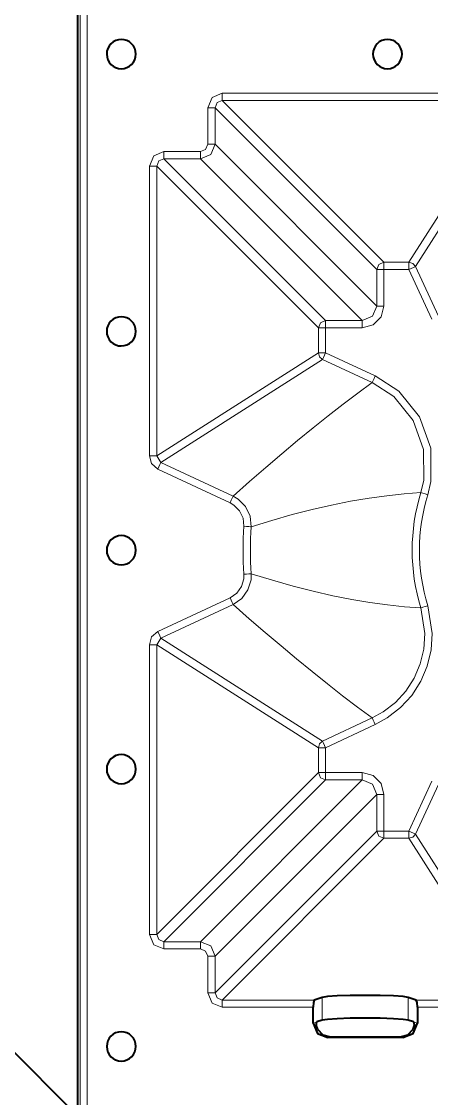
# Model space of a CAD drawing. Header units: millimetres. Extents: x 0 to 2941, y -405 to 1422.
# Drawn here: x 113.9 to 170.1, y 273.1 to 420.7 of the extents above; entities that cross this region are included whole.
import ezdxf

# ---------------------------------------------------------------- set-up
doc = ezdxf.new("R2010")
doc.units = ezdxf.units.MM
doc.layers.add('FINE', color=9, linetype='Continuous')
doc.layers.add('OUTLINE', color=7, linetype='Continuous')

msp = doc.modelspace()

# ---------------------------------------------------------------- linework, layer by layer
at = {"layer": 'FINE', "lineweight": 9}
for p, q in [((121.91, 135.69), (121.91, 685.66)), ((122.91, 685.66), (122.91, 135.69)), ((141.42, 409.84), (163.59, 387.67)), ((181.13, 409.84), (141.42, 409.84)), ((167, 387.67), (181.13, 409.84)), ((182.03, 409.26), (167.91, 387.09)), ((139.42, 403.83), (139.42, 408.84)), ((133.42, 402.84), (138.42, 402.84)), ((133.42, 401.84), (155.59, 379.66)), ((138.42, 401.84), (133.42, 401.84)), ((160.6, 379.66), (138.42, 401.84)), ((131.42, 361.13), (131.42, 400.84)), ((154.59, 378.67), (132.42, 400.84)), ((132.42, 400.84), (132.42, 361.13)), ((163.59, 387.67), (167, 387.67)), ((167.91, 387.09), (171.08, 380.28)), ((163.59, 386.67), (163.59, 381.66)), ((167, 386.67), (163.59, 386.67)), ((170.17, 379.86), (167, 386.67)), ((155.59, 379.66), (160.6, 379.66)), ((160.6, 378.67), (155.59, 378.67)), ((132.42, 361.13), (154.59, 375.26)), ((155.17, 374.35), (133, 360.23)), ((161.97, 371.18), (155.17, 374.35)), ((132.42, 361.13), (133, 360.23)), ((133, 360.23), (142.9, 355.61)), ((142.48, 354.7), (132.57, 359.32)), ((132.57, 337.06), (142.48, 341.68)), ((142.9, 340.77), (133, 336.15)), ((131.42, 295.54), (131.42, 335.25)), ((133, 336.15), (132.42, 335.25)), ((154.59, 321.12), (132.42, 335.25)), ((132.42, 335.25), (132.42, 295.54)), ((133, 336.15), (155.17, 322.03)), ((155.17, 322.03), (161.97, 325.2)), ((162.39, 324.3), (155.59, 321.12)), ((154.59, 317.71), (154.59, 321.12)), ((132.42, 295.54), (154.59, 317.71)), ((155.59, 316.72), (133.42, 294.54)), ((138.42, 294.54), (160.6, 316.72)), ((140.42, 287.54), (162.59, 309.71)), ((163.59, 308.72), (141.42, 286.54)), ((167, 308.72), (163.59, 308.72)), ((181.13, 286.54), (167, 308.72)), ((167.91, 309.29), (182.03, 287.12)), ((133.42, 294.54), (138.42, 294.54)), ((138.42, 293.55), (133.42, 293.55)), ((139.42, 287.54), (139.42, 292.55)), ((141.42, 286.54), (154.04, 286.54)), ((155.12, 286.9), (155.12, 283.79)), ((166.93, 283.79), (166.93, 286.9)), ((168.01, 286.54), (181.13, 286.54)), ((153.88, 285.55), (141.42, 285.55)), ((181.13, 285.55), (168.18, 285.55)), ((154.36, 283.53), (153.88, 283.37)), ((168.18, 283.37), (167.69, 283.53)), ((155.89, 281.39), (156.24, 281.5)), ((165.81, 281.5), (166.17, 281.39)), ((116.18, 276.08), (128.93, 263.33))]:
    msp.add_line(p, q, dxfattribs=at)
for points in [[(139.42, 408.84), (140.01, 410.25), (141.42, 410.84)], [(141.42, 409.84), (141.42, 410.15), (141.42, 410.84)], [(141.42, 410.84), (181.13, 410.84), (182.2, 410.52), (182.94, 409.68)], [(141.42, 409.84), (140.71, 409.55), (140.42, 408.84)], [(140.42, 408.84), (140.11, 408.84), (139.42, 408.84)], [(162.59, 386.67), (140.42, 408.84), (140.42, 403.83)], [(140.42, 403.83), (139.83, 402.42), (138.42, 401.84)], [(138.42, 402.84), (139.13, 403.13), (139.42, 403.83)], [(140.42, 403.83), (140.11, 403.83), (139.42, 403.83)], [(140.42, 403.83), (162.59, 381.66), (162.59, 386.67)], [(131.42, 400.84), (132.01, 402.25), (133.42, 402.84)], [(133.42, 401.84), (132.71, 401.55), (132.42, 400.84)], [(133.42, 401.84), (133.42, 402.15), (133.42, 402.84)], [(138.42, 401.84), (138.42, 402.15), (138.42, 402.84)], [(132.42, 400.84), (132.11, 400.84), (131.42, 400.84)], [(162.59, 386.67), (162.89, 387.37), (163.59, 387.67)], [(163.59, 386.67), (163.59, 387.35), (163.59, 387.67)], [(167, 386.67), (167, 387.35), (167, 387.67)], [(167, 387.67), (167.54, 387.51), (167.91, 387.09)], [(167, 386.67), (167.62, 386.96), (167.91, 387.09)], [(163.59, 386.67), (162.9, 386.67), (162.59, 386.67)], [(163.59, 381.66), (163.19, 380.16), (162.09, 379.07), (160.6, 378.67)], [(160.6, 379.66), (162.01, 380.25), (162.59, 381.66)], [(163.59, 381.66), (162.9, 381.66), (162.59, 381.66)], [(154.59, 375.26), (154.59, 378.67), (154.89, 379.37), (155.59, 379.66)], [(155.59, 378.67), (155.59, 379.35), (155.59, 379.66)], [(160.6, 378.67), (160.6, 379.35), (160.6, 379.66)], [(154.59, 378.67), (154.9, 378.67), (155.59, 378.67)], [(155.59, 378.67), (155.59, 375.26), (162.39, 372.08)], [(154.59, 375.26), (154.9, 375.26), (155.59, 375.26)], [(155.17, 374.35), (154.75, 374.72), (154.59, 375.26)], [(155.17, 374.35), (155.3, 374.63), (155.59, 375.26)], [(161.97, 371.18), (162.01, 371.26), (162.1, 371.46), (162.24, 371.75), (162.39, 372.08)], [(162.39, 372.08), (165.61, 369.99), (168.47, 366.46), (170, 362.18), (170.03, 357.63), (169.6, 355.8)], [(142.9, 355.61), (145.16, 357.6), (147.39, 359.54), (149.58, 361.41), (151.75, 363.21), (153.89, 364.95), (155.95, 366.6), (157.99, 368.19), (160, 369.71), (161.97, 371.18)], [(168.65, 356.09), (169.05, 357.79), (169.02, 362), (167.6, 365.97), (164.95, 369.24), (161.97, 371.18)], [(132.42, 361.13), (132.11, 361.13), (131.42, 361.13)], [(132.57, 359.32), (131.73, 360.06), (131.42, 361.13)], [(133, 360.23), (132.86, 359.94), (132.57, 359.32)], [(168.65, 356.09), (166.37, 355.93), (164, 355.67), (161.54, 355.33), (159, 354.9), (156.38, 354.38), (153.74, 353.78), (151.02, 353.08), (148.23, 352.29), (145.38, 351.41)], [(168.65, 356.09), (168.73, 356.07), (168.94, 356), (169.25, 355.91), (169.6, 355.8)], [(142.9, 355.61), (142.86, 355.53), (142.77, 355.33), (142.63, 355.04), (142.48, 354.7)], [(144.38, 351.48), (144.27, 352.59), (143.8, 353.59), (143.02, 354.39), (142.48, 354.7)], [(142.9, 355.61), (143.6, 355.2), (144.62, 354.17), (145.23, 352.86), (145.38, 351.41)], [(145.38, 351.41), (145.29, 351.42), (145.07, 351.44), (144.75, 351.46), (144.38, 351.48)], [(142.48, 341.68), (143.39, 342.31), (144.05, 343.21), (144.37, 344.28), (144.38, 344.9)], [(145.38, 344.97), (145.36, 344.15), (144.94, 342.77), (144.09, 341.6), (142.9, 340.77)], [(145.38, 344.97), (145.29, 344.96), (145.07, 344.95), (144.75, 344.92), (144.38, 344.9)], [(145.38, 344.97), (148.29, 344.07), (151.12, 343.27), (153.88, 342.57), (156.57, 341.96), (159.19, 341.44), (161.67, 341.03), (164.08, 340.7), (166.41, 340.45), (168.65, 340.29)], [(142.9, 340.77), (142.86, 340.86), (142.77, 341.05), (142.63, 341.34), (142.48, 341.68)], [(161.97, 325.2), (159.96, 326.69), (157.92, 328.25), (155.84, 329.87), (153.73, 331.55), (151.6, 333.3), (149.47, 335.07), (147.31, 336.91), (145.12, 338.81), (142.9, 340.77)], [(161.97, 325.2), (163.5, 326.05), (165.15, 327.32), (166.6, 328.9), (167.73, 330.65), (168.57, 332.62), (169.06, 334.64), (169.21, 336.78), (168.65, 340.29)], [(169.6, 340.58), (170.21, 336.8), (170.06, 334.55), (169.52, 332.3), (168.64, 330.23), (167.39, 328.29), (165.87, 326.63), (164.04, 325.21), (162.39, 324.3)], [(168.65, 340.29), (168.73, 340.31), (168.94, 340.38), (169.25, 340.47), (169.6, 340.58)], [(131.42, 335.25), (131.73, 336.32), (132.57, 337.06)], [(133, 336.15), (132.86, 336.44), (132.57, 337.06)], [(132.42, 335.25), (132.11, 335.25), (131.42, 335.25)], [(161.97, 325.2), (162.01, 325.12), (162.1, 324.92), (162.24, 324.63), (162.39, 324.3)], [(154.59, 321.12), (154.75, 321.66), (155.17, 322.03)], [(155.17, 322.03), (155.3, 321.75), (155.59, 321.12)], [(154.59, 321.12), (154.9, 321.12), (155.59, 321.12)], [(155.59, 321.12), (155.59, 317.71), (160.6, 317.71)], [(154.59, 317.71), (154.9, 317.71), (155.59, 317.71)], [(160.6, 316.72), (155.59, 316.72), (154.89, 317.01), (154.59, 317.71)], [(155.59, 316.72), (155.59, 317.03), (155.59, 317.71)], [(160.6, 316.72), (160.6, 317.03), (160.6, 317.71)], [(160.6, 317.71), (162.09, 317.31), (163.19, 316.22), (163.59, 314.72)], [(162.59, 314.72), (162.01, 316.13), (160.6, 316.72)], [(163.59, 314.72), (163.59, 309.71), (167, 309.71), (170.17, 316.52)], [(171.08, 316.1), (167.91, 309.29), (167.54, 308.87), (167, 308.72)], [(162.59, 314.72), (140.42, 292.55), (140.42, 287.54)], [(162.59, 314.72), (162.9, 314.72), (163.59, 314.72)], [(163.59, 308.72), (162.89, 309.01), (162.59, 309.71), (162.59, 314.72)], [(162.59, 309.71), (162.9, 309.71), (163.59, 309.71)], [(163.59, 308.72), (163.59, 309.03), (163.59, 309.71)], [(167.91, 309.29), (167.62, 309.42), (167, 309.71)], [(167, 308.72), (167, 309.03), (167, 309.71)], [(132.42, 295.54), (132.11, 295.54), (131.42, 295.54)], [(133.42, 293.55), (132.01, 294.13), (131.42, 295.54)], [(132.42, 295.54), (132.71, 294.83), (133.42, 294.54)], [(133.42, 294.54), (133.42, 294.23), (133.42, 293.55)], [(138.42, 294.54), (138.42, 294.23), (138.42, 293.55)], [(138.42, 294.54), (139.83, 293.96), (140.42, 292.55)], [(139.42, 292.55), (139.13, 293.25), (138.42, 293.55)], [(140.42, 292.55), (140.11, 292.55), (139.42, 292.55)], [(140.42, 287.54), (140.11, 287.54), (139.42, 287.54)], [(141.42, 285.55), (140.01, 286.13), (139.42, 287.54)], [(140.42, 287.54), (140.71, 286.83), (141.42, 286.54)], [(141.42, 286.54), (141.42, 286.23), (141.42, 285.55)]]:
    msp.add_lwpolyline(points, dxfattribs=at)
for points in [[(168.65, 356.09, 0.151871), (168.65, 340.29)], [(169.6, 355.8, 0.151877), (169.6, 340.58)], [(144.38, 351.48, 0.033066), (144.38, 344.9)], [(145.38, 351.41, 0.033084), (145.38, 344.97)]]:
    msp.add_lwpolyline(points, format="xyb", dxfattribs=at)
at = {"layer": 'OUTLINE', "lineweight": 40}
for p, q in [((70.28, 321.98), (138.16, 254.09)), ((155.12, 286.9), (154.04, 286.54)), ((168.01, 286.54), (166.93, 286.9)), ((153.88, 283.37), (153.88, 285.55)), ((168.18, 285.55), (168.18, 283.37)), ((154.39, 283.56), (154.36, 283.53)), ((155.12, 283.79), (154.39, 283.56)), ((167.66, 283.56), (166.93, 283.79)), ((167.69, 283.53), (167.66, 283.56)), ((166.17, 281.39), (155.89, 281.39)), ((156.24, 281.5), (165.81, 281.5))]:
    msp.add_line(p, q, dxfattribs=at)
msp.add_lwpolyline([(121.58, 1265.69), (121.58, 135.69, 0.414211), (131.57, 125.7)], format="xyb", dxfattribs=at)
for points in [[(129.57, 416.19, 0.414201), (127.57, 418.19, 0.414226), (125.57, 416.19, 0.414201), (127.57, 414.19, 0.414226)], [(166.07, 416.19, 0.414204), (164.07, 418.19, 0.414207), (162.07, 416.19, 0.41422), (164.07, 414.19, 0.414223)], [(125.57, 378.19, 0.414226), (127.57, 376.19, 0.414201), (129.57, 378.19, 0.414201), (127.57, 380.19, 0.414226)], [(125.57, 348.19, 0.414226), (127.57, 346.19, 0.414201), (129.57, 348.19, 0.414201), (127.57, 350.19, 0.414226)], [(129.57, 318.19, 0.414201), (127.57, 320.19, 0.414226), (125.57, 318.19, 0.414226), (127.57, 316.19, 0.414201)], [(125.57, 280.19, 0.414201), (127.57, 278.19, 0.414226), (129.57, 280.19, 0.414226), (127.57, 282.19, 0.414201)]]:
    msp.add_lwpolyline(points, format="xyb", close=True, dxfattribs=at)
for points in [[(154.04, 286.54), (153.92, 286.23), (153.88, 285.55)], [(166.93, 286.9), (166.22, 287.01), (164.88, 287.1), (163.08, 287.16), (161.03, 287.18), (158.97, 287.16), (157.17, 287.1), (155.83, 287.01), (155.12, 286.9)], [(168.18, 285.55), (168.13, 286.23), (168.01, 286.54)], [(154.36, 283.53), (154.31, 283.39), (154.29, 283.16), (154.33, 282.89), (154.42, 282.63), (154.46, 282.56)], [(166.93, 283.79), (166.22, 283.9), (164.88, 283.99), (163.08, 284.05), (161.03, 284.07), (158.97, 284.05), (157.17, 283.99), (155.83, 283.9), (155.12, 283.79)], [(167.59, 282.56), (167.7, 282.83), (167.76, 283.09), (167.75, 283.31), (167.72, 283.47), (167.69, 283.53)], [(153.88, 283.37), (154.46, 281.97), (155.89, 281.39)], [(154.46, 282.56), (155.2, 281.78), (156.24, 281.5)], [(165.81, 281.5), (166.85, 281.78), (167.59, 282.56)], [(166.17, 281.39), (167.59, 281.97), (168.18, 283.37)]]:
    msp.add_lwpolyline(points, dxfattribs=at)

doc.saveas('drawing.dxf')
